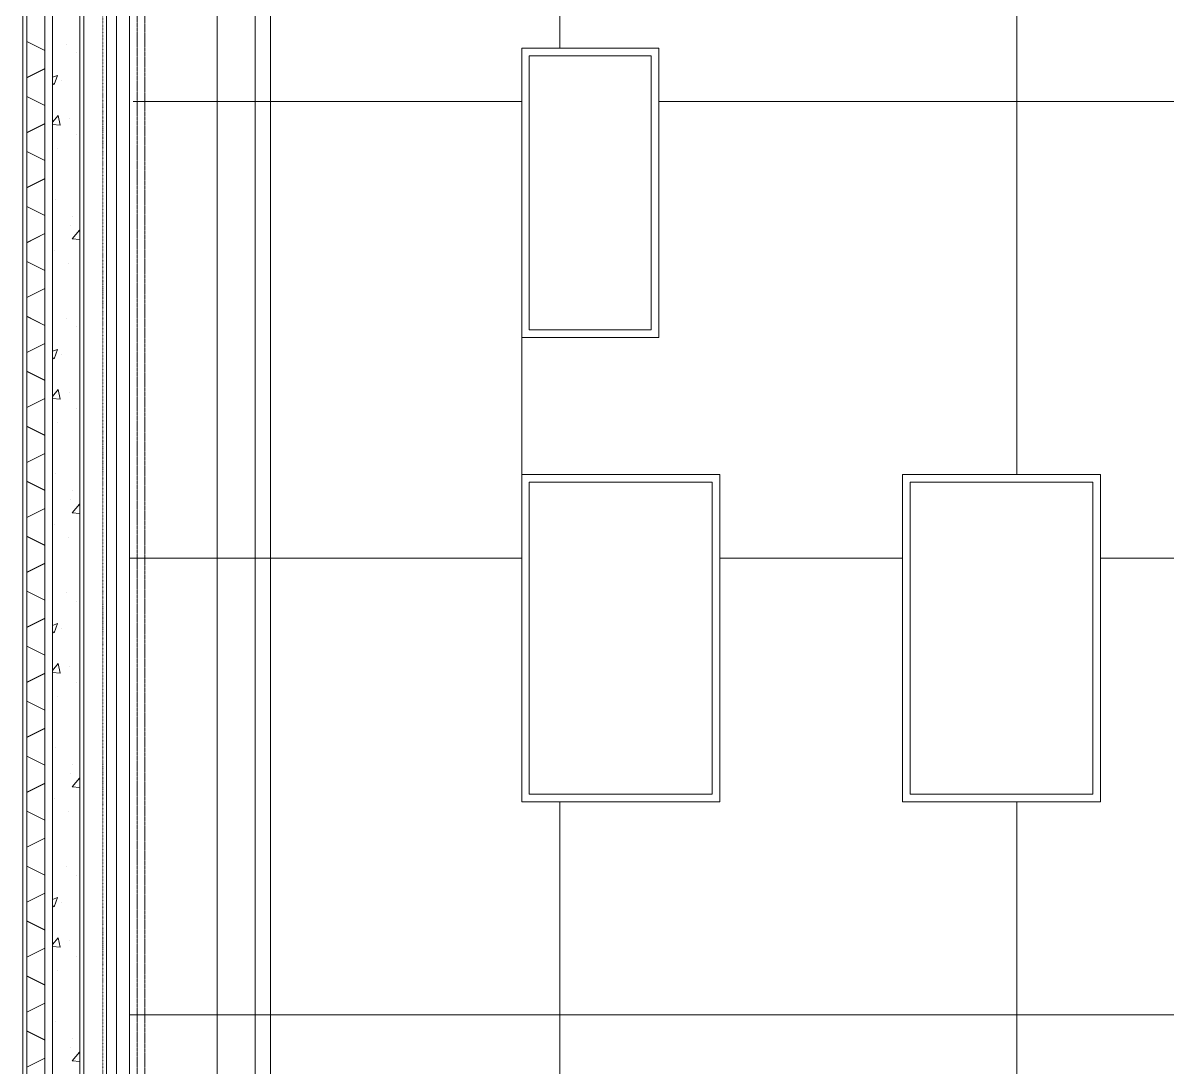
# Model space of a CAD drawing. Extents: x -32000 to 416743, y -254124 to 144214.
# Drawn here: x -525 to 6988, y 47658 to 54516 of the extents above; entities that cross this region are included whole.
import ezdxf

# ---------------------------------------------------------------- set-up
doc = ezdxf.new("R2010")
doc.units = 0
doc.header["$LTSCALE"] = 10
for name, pattern in [('H12PL4$0$JJP_三點線', [0.9, 0.3, -0.15, 0, -0.15, 0, -0.15, 0, -0.15]), ('XFM7P40ICA$0$H12PL4$0$CENTERK1', [0.0983, 0.0833, -0.005, 0.005, -0.005]), ('XFM7P40ICA$0$H12PL4$0$JJP_三點線', [0.9, 0.3, -0.15, 0, -0.15, 0, -0.15, 0, -0.15]), ('XFM7P40ICA$0$H12PL4$0$JJP_虛線(退縮線、投影線、地下室範圍、非屬本工程、圖面分區)', [0.45, 0.3, -0.15])]:
    doc.linetypes.add(name, pattern=pattern)
for name, color, linetype in [('H12PL4$0$A-WALL-EX', 252, 'Continuous'), ('H12PL4$0$S-GRID', 252, 'Continuous'), ('H12PL4$0$S-SLAB-SHOW', 252, 'Continuous'), ('XFM7P40ICA$0$H12PL4$0$A-WALL-EX', 252, 'Continuous'), ('XFM7P40ICA$0$H12PL4$0$Hattch', 252, 'Continuous'), ('XFM7P40ICA$0$H12PL4$0$L40_19_MEJI', 252, 'Continuous'), ('XFM7P40ICA$0$H12PL4$0$L40_19_SUGATA2', 252, 'Continuous'), ('XFM7P40ICA$0$H12PL4$0$L40_19_SUGATA3', 252, 'Continuous'), ('XFM7P40ICA$0$H12PL4$0$L40_19_設備基礎', 252, 'Continuous'), ('XFM7P40ICA$0$H12PL4$0$S-GRID', 252, 'Continuous')]:
    doc.layers.add(name, color=color, linetype=linetype)

# ---------------------------------------------------------------- blocks, each defined once
blk = doc.blocks.new('H12PL4')
at = {"layer": 'H12PL4$0$A-WALL-EX', "lineweight": 0, "flags": 128}
for points in [[(-525, -2675), (-525, 83025)], [(-500, 83000), (-500, -2650)], [(-380, -2530), (-380, 82880)], [(-330, 82830), (-330, -2480)], [(-150, -2300), (-150, 82650)], [(-125, -2275), (-125, 82625)]]:
    blk.add_lwpolyline(points, dxfattribs=at)
at = {"layer": 'H12PL4$0$S-GRID', "linetype": 'H12PL4$0$JJP_三點線', "lineweight": 0}
blk.add_line((0, 128250), (0, -28000), dxfattribs=at)
at = {"layer": 'H12PL4$0$S-SLAB-SHOW', "lineweight": 0}
for p, q in [((90, -2300), (90, 82649.8)), ((750, -2300), (750, 82649.8)), ((1100, -2300), (1100, 82649.8))]:
    blk.add_line(p, q, dxfattribs=at)
at = {"layer": 'H12PL4$0$S-SLAB-SHOW', "lineweight": 0, "flags": 128}
blk.add_lwpolyline([(-150, 82649.8), (-150, -2300)], dxfattribs=at)
blk = doc.blocks.new('XFM7P40ICA$0$H12PL4')
at = {"layer": 'XFM7P40ICA$0$H12PL4$0$A-WALL-EX', "lineweight": 0}
for p, q in [((90, -2300), (90, 82649.8)), ((750, -2300), (750, 82649.8)), ((1100, -2300), (1100, 82649.8))]:
    blk.add_line(p, q, dxfattribs=at)
at = {"layer": 'XFM7P40ICA$0$H12PL4$0$A-WALL-EX', "linetype": 'XFM7P40ICA$0$H12PL4$0$JJP_虛線(退縮線、投影線、地下室範圍、非屬本工程、圖面分區)', "lineweight": 0, "flags": 128}
for points in [[(-525, 83011), (-525, -2675)], [(-125, -2275), (-125, 82611.4)]]:
    blk.add_lwpolyline(points, dxfattribs=at)
at = {"layer": 'XFM7P40ICA$0$H12PL4$0$A-WALL-EX', "lineweight": 0, "flags": 128}
for points in [[(-500, 83000), (-500, -2650)], [(-380, -2530), (-380, 82880)], [(-330, 82830), (-330, -2480)], [(-150, -2300), (-150, 82650)], [(-150, 82649.8), (-150, -2300)]]:
    blk.add_lwpolyline(points, dxfattribs=at)
at = {"layer": 'XFM7P40ICA$0$H12PL4$0$Hattch', "lineweight": 0}
for p, q in [((-500, 54393), (-500, 54516.8)), ((-498.3, 54515.7), (-498.3, 54394.1)), ((-381.7, 54333.9), (-500, 54393)), ((-380, 54334.9), (-498.3, 54394.1)), ((-381.7, 54333.9), (-381.7, 54215.9)), ((-380, 54334.9), (-380, 54214.9)), ((-238.5, 54377), (-238.5, 54377)), ((-173, 54319.1), (-173, 54319.1)), ((-381.7, 54215.9), (-500, 54156.8)), ((-380, 54214.9), (-498.3, 54155.7)), ((-330, 54159), (-298.4, 54171.1)), ((-318.7, 54110.6), (-298.4, 54171)), ((-500, 54032), (-500, 54155.7)), ((-498.3, 54154.7), (-498.3, 54033)), ((-330, 54118.3), (-318.7, 54110.7)), ((-271.3, 54137.5), (-271.3, 54137.5)), ((-381.7, 53972.8), (-500, 54032)), ((-380, 53973.9), (-498.3, 54033)), ((-381.7, 53972.8), (-381.7, 53854.9)), ((-380, 53973.9), (-380, 53853.9)), ((-330, 53863.2), (-292.6, 53907.7)), ((-281, 53844.9), (-292.5, 53907.6)), ((-216.7, 53890.3), (-216.7, 53890.3)), ((-381.7, 53854.9), (-500, 53795.7)), ((-500, 53670.9), (-500, 53794.7)), ((-380, 53853.9), (-498.3, 53794.7)), ((-498.3, 53793.7), (-498.3, 53672)), ((-330, 53849.3), (-281, 53845)), ((-170.1, 53785.3), (-170, 53785.3)), ((-381.7, 53611.8), (-500, 53670.9)), ((-380, 53612.8), (-498.3, 53672)), ((-296.1, 53690.2), (-296, 53690.2)), ((-381.7, 53611.8), (-381.7, 53493.9)), ((-380, 53612.8), (-380, 53492.8)), ((-381.7, 53493.9), (-500, 53434.7)), ((-380, 53492.8), (-498.3, 53433.7)), ((-500, 53309.9), (-500, 53433.7)), ((-498.3, 53432.6), (-498.3, 53310.9)), ((-308.2, 53357.3), (-308.2, 53357.3)), ((-381.7, 53250.8), (-500, 53309.9)), ((-380, 53251.8), (-498.3, 53310.9)), ((-381.7, 53250.8), (-381.7, 53132.8)), ((-380, 53251.8), (-380, 53131.8)), ((-200.6, 53245), (-200.6, 53245)), ((-381.7, 53132.8), (-500, 53073.7)), ((-380, 53131.8), (-498.3, 53072.6)), ((-211.3, 53188.7), (-211.3, 53188.7)), ((-202.1, 53098.1), (-153.9, 53155.5)), ((-150, 53134.9), (-153.8, 53155.4)), ((-500, 52948.9), (-500, 53072.6)), ((-498.3, 53071.6), (-498.3, 52949.9)), ((-202.1, 53098.1), (-150, 53093.5)), ((-320.4, 53024.4), (-320.4, 53024.4)), ((-381.7, 52889.7), (-500, 52948.9)), ((-380, 52890.8), (-498.3, 52949.9)), ((-381.7, 52889.7), (-381.7, 52771.8)), ((-380, 52890.8), (-380, 52770.8)), ((-225.8, 52938.4), (-225.7, 52938.4)), ((-381.7, 52771.8), (-500, 52712.6)), ((-380, 52770.8), (-498.3, 52711.6)), ((-500, 52587.8), (-500, 52711.6)), ((-498.3, 52710.6), (-498.3, 52588.9)), ((-381.7, 52528.7), (-500, 52587.8)), ((-380, 52529.7), (-498.3, 52588.9)), ((-381.7, 52528.7), (-381.7, 52410.8)), ((-380, 52529.7), (-380, 52409.7)), ((-238.5, 52577), (-238.5, 52577)), ((-173, 52519.1), (-173, 52519.1)), ((-381.7, 52410.8), (-500, 52351.6)), ((-380, 52409.7), (-498.3, 52350.6)), ((-330, 52359), (-298.4, 52371.1)), ((-318.7, 52310.6), (-298.4, 52371)), ((-500, 52226.8), (-500, 52350.6)), ((-498.3, 52349.5), (-498.3, 52227.8)), ((-330, 52318.3), (-318.7, 52310.7)), ((-271.3, 52337.5), (-271.3, 52337.5)), ((-381.7, 52167.6), (-500, 52226.8)), ((-380, 52168.7), (-498.3, 52227.8)), ((-381.7, 52167.6), (-381.7, 52049.7)), ((-380, 52168.7), (-380, 52048.7)), ((-330, 52063.2), (-292.6, 52107.7)), ((-281, 52044.9), (-292.5, 52107.6)), ((-216.7, 52090.3), (-216.7, 52090.3)), ((-381.7, 52049.7), (-500, 51990.6)), ((-500, 51865.8), (-500, 51989.5)), ((-380, 52048.7), (-498.3, 51989.5)), ((-498.3, 51988.5), (-498.3, 51866.8)), ((-330, 52049.3), (-281, 52045)), ((-170.1, 51985.3), (-170, 51985.3)), ((-381.7, 51806.6), (-500, 51865.8)), ((-380, 51807.6), (-498.3, 51866.8)), ((-296.1, 51890.2), (-296, 51890.2)), ((-381.7, 51806.6), (-381.7, 51688.7)), ((-380, 51807.6), (-380, 51687.6)), ((-381.7, 51688.7), (-500, 51629.5)), ((-380, 51687.6), (-498.3, 51628.5)), ((-500, 51504.7), (-500, 51628.5)), ((-498.3, 51627.4), (-498.3, 51505.8)), ((-308.2, 51557.3), (-308.2, 51557.3)), ((-381.7, 51445.6), (-500, 51504.7)), ((-380, 51446.6), (-498.3, 51505.8)), ((-381.7, 51445.6), (-381.7, 51327.6)), ((-380, 51446.6), (-380, 51326.6)), ((-211.3, 51388.7), (-211.3, 51388.7)), ((-200.6, 51445), (-200.6, 51445)), ((-381.7, 51327.6), (-500, 51268.5)), ((-380, 51326.6), (-498.3, 51267.4)), ((-202.1, 51298.1), (-153.9, 51355.5)), ((-150, 51334.9), (-153.8, 51355.4)), ((-500, 51143.7), (-500, 51267.4)), ((-498.3, 51266.4), (-498.3, 51144.7)), ((-202.1, 51298.1), (-150, 51293.5)), ((-320.4, 51224.4), (-320.4, 51224.4)), ((-381.7, 51084.5), (-500, 51143.7)), ((-380, 51085.6), (-498.3, 51144.7)), ((-225.8, 51138.4), (-225.7, 51138.4)), ((-381.7, 51084.5), (-381.7, 50966.6)), ((-380, 51085.6), (-380, 50965.6)), ((-381.7, 50966.6), (-500, 50907.4)), ((-380, 50965.6), (-498.3, 50906.4)), ((-500, 50782.6), (-500, 50906.4)), ((-498.3, 50905.4), (-498.3, 50783.7)), ((-381.7, 50723.5), (-500, 50782.6)), ((-380, 50724.5), (-498.3, 50783.7)), ((-381.7, 50723.5), (-381.7, 50605.6)), ((-380, 50724.5), (-380, 50604.5)), ((-238.5, 50777), (-238.5, 50777)), ((-173, 50719.1), (-173, 50719.1)), ((-381.7, 50605.6), (-500, 50546.4)), ((-380, 50604.5), (-498.3, 50545.4)), ((-330, 50559), (-298.4, 50571.1)), ((-318.7, 50510.6), (-298.4, 50571)), ((-500, 50421.6), (-500, 50545.4)), ((-498.3, 50544.3), (-498.3, 50422.6)), ((-330, 50518.3), (-318.7, 50510.7)), ((-271.3, 50537.5), (-271.3, 50537.5)), ((-381.7, 50362.4), (-500, 50421.6)), ((-380, 50363.5), (-498.3, 50422.6)), ((-381.7, 50362.4), (-381.7, 50244.5)), ((-380, 50363.5), (-380, 50243.5)), ((-330, 50263.2), (-292.6, 50307.7)), ((-281, 50244.9), (-292.5, 50307.6)), ((-216.7, 50290.3), (-216.7, 50290.3)), ((-381.7, 50244.5), (-500, 50185.4)), ((-380, 50243.5), (-498.3, 50184.3)), ((-330, 50249.3), (-281, 50245)), ((-170.1, 50185.3), (-170, 50185.3)), ((-500, 50060.6), (-500, 50184.3)), ((-498.3, 50183.3), (-498.3, 50061.6)), ((-381.7, 50001.4), (-500, 50060.6)), ((-380, 50002.4), (-498.3, 50061.6)), ((-296.1, 50090.2), (-296, 50090.2)), ((-381.7, 50001.4), (-381.7, 49883.5)), ((-380, 50002.4), (-380, 49882.4)), ((-381.7, 49883.5), (-500, 49824.3)), ((-500, 49699.5), (-500, 49823.3)), ((-380, 49882.4), (-498.3, 49823.3)), ((-498.3, 49822.2), (-498.3, 49700.6)), ((-308.2, 49757.3), (-308.2, 49757.3)), ((-381.7, 49640.4), (-500, 49699.5)), ((-380, 49641.4), (-498.3, 49700.6)), ((-381.7, 49640.4), (-381.7, 49522.4)), ((-380, 49641.4), (-380, 49521.4)), ((-211.3, 49588.7), (-211.3, 49588.7)), ((-200.6, 49645), (-200.6, 49645)), ((-381.7, 49522.4), (-500, 49463.3)), ((-380, 49521.4), (-498.3, 49462.2)), ((-202.1, 49498.1), (-153.9, 49555.5)), ((-150, 49534.9), (-153.8, 49555.4)), ((-500, 49338.5), (-500, 49462.2)), ((-498.3, 49461.2), (-498.3, 49339.5)), ((-202.1, 49498.1), (-150, 49493.5)), ((-320.4, 49424.4), (-320.4, 49424.4)), ((-381.7, 49279.3), (-500, 49338.5)), ((-380, 49280.4), (-498.3, 49339.5)), ((-225.8, 49338.4), (-225.7, 49338.4)), ((-381.7, 49279.3), (-381.7, 49161.4)), ((-380, 49280.4), (-380, 49160.4)), ((-381.7, 49161.4), (-500, 49102.2)), ((-380, 49160.4), (-498.3, 49101.2)), ((-500, 48977.5), (-500, 49101.2)), ((-498.3, 49100.2), (-498.3, 48978.5)), ((-381.7, 48918.3), (-500, 48977.5)), ((-380, 48919.3), (-498.3, 48978.5)), ((-381.7, 48918.3), (-381.7, 48800.4)), ((-380, 48919.3), (-380, 48799.3)), ((-238.5, 48977), (-238.5, 48977)), ((-173, 48919.1), (-173, 48919.1)), ((-381.7, 48800.4), (-500, 48741.2)), ((-380, 48799.3), (-498.3, 48740.2)), ((-330, 48759), (-298.4, 48771.1)), ((-318.7, 48710.6), (-298.4, 48771)), ((-500, 48616.4), (-500, 48740.2)), ((-498.3, 48739.1), (-498.3, 48617.5)), ((-330, 48718.3), (-318.7, 48710.7)), ((-271.3, 48737.5), (-271.3, 48737.5)), ((-381.7, 48557.3), (-500, 48616.4)), ((-380, 48558.3), (-498.3, 48617.5)), ((-381.7, 48557.3), (-381.7, 48439.3)), ((-380, 48558.3), (-380, 48438.3)), ((-330, 48463.2), (-292.6, 48507.7)), ((-281, 48444.9), (-292.5, 48507.6)), ((-216.7, 48490.3), (-216.7, 48490.3)), ((-381.7, 48439.3), (-500, 48380.2)), ((-380, 48438.3), (-498.3, 48379.1)), ((-330, 48449.3), (-281, 48445)), ((-170.1, 48385.3), (-170, 48385.3)), ((-500, 48255.4), (-500, 48379.1)), ((-498.3, 48378.1), (-498.3, 48256.4)), ((-381.7, 48196.2), (-500, 48255.4)), ((-380, 48197.3), (-498.3, 48256.4)), ((-296.1, 48290.2), (-296, 48290.2)), ((-381.7, 48196.2), (-381.7, 48078.3)), ((-380, 48197.3), (-380, 48077.3)), ((-381.7, 48078.3), (-500, 48019.1)), ((-500, 47894.3), (-500, 48018.1)), ((-380, 48077.3), (-498.3, 48018.1)), ((-498.3, 48017.1), (-498.3, 47895.4)), ((-308.2, 47957.3), (-308.2, 47957.3)), ((-381.7, 47835.2), (-500, 47894.3)), ((-380, 47836.2), (-498.3, 47895.4)), ((-381.7, 47835.2), (-381.7, 47717.3)), ((-380, 47836.2), (-380, 47716.2)), ((-211.3, 47788.7), (-211.3, 47788.7)), ((-200.6, 47845), (-200.6, 47845)), ((-381.7, 47717.3), (-500, 47658.1)), ((-380, 47716.2), (-498.3, 47657.1)), ((-202.1, 47698.1), (-153.9, 47755.5)), ((-150, 47734.9), (-153.8, 47755.4)), ((-202.1, 47698.1), (-150, 47693.5))]:
    blk.add_line(p, q, dxfattribs=at)
at = {"layer": 'XFM7P40ICA$0$H12PL4$0$L40_19_MEJI', "lineweight": 0}
for p, q in [((750, 45000), (750, 81550)), ((1000, 45000), (1000, 58550)), ((6000, 56978.8), (6000, 51550)), ((3000, 55360), (3000, 54350)), ((2750, 49400), (2750, 54350)), ((2750, 54000), (200, 54000)), ((17300, 54000), (3650, 54000)), ((6550, 49400), (6550, 51550)), ((2750, 51000), (175, 51000)), ((5250, 51000), (4050, 51000)), ((17300, 51000), (6550, 51000)), ((3000, 49400), (3000, 30000)), ((6000, 49400), (6000, 21180)), ((17300, 48000), (175, 48000))]:
    blk.add_line(p, q, dxfattribs=at)
at = {"layer": 'XFM7P40ICA$0$H12PL4$0$L40_19_MEJI', "lineweight": 0, "flags": 128}
for points in [[(2750, 52450), (2750, 54350), (3650, 54350), (3650, 52450)], [(2750, 49400), (2750, 51550), (4050, 51550), (4050, 49400)], [(5250, 49400), (5250, 51550), (6550, 51550), (6550, 49400)]]:
    blk.add_lwpolyline(points, close=True, dxfattribs=at)
at = {"layer": 'XFM7P40ICA$0$H12PL4$0$L40_19_SUGATA2', "lineweight": 0}
blk.add_line((-525, 83025), (-525, -2675), dxfattribs=at)
at = {"layer": 'XFM7P40ICA$0$H12PL4$0$L40_19_SUGATA3', "lineweight": 0}
for p, q in [((25, -2125), (25, 82475)), ((175, -1975), (175, 82325))]:
    blk.add_line(p, q, dxfattribs=at)
at = {"layer": 'XFM7P40ICA$0$H12PL4$0$L40_19_SUGATA3', "linetype": 'XFM7P40ICA$0$H12PL4$0$CENTERK1', "lineweight": 0}
for p, q in [((225, -1925), (225, 82275)), ((275, -1875), (275, 82225))]:
    blk.add_line(p, q, dxfattribs=at)
at = {"layer": 'XFM7P40ICA$0$H12PL4$0$L40_19_設備基礎', "lineweight": 0, "flags": 128}
for points in [[(2800, 52500), (2800, 54300), (3600, 54300), (3600, 52500)], [(2800, 49450), (2800, 51500), (4000, 51500), (4000, 49450)], [(5300, 49450), (5300, 51500), (6500, 51500), (6500, 49450)]]:
    blk.add_lwpolyline(points, close=True, dxfattribs=at)
at = {"layer": 'XFM7P40ICA$0$H12PL4$0$S-GRID', "linetype": 'XFM7P40ICA$0$H12PL4$0$JJP_三點線', "lineweight": 0}
blk.add_line((0, 128250), (0, -28000), dxfattribs=at)
blk = doc.blocks.new('XFM7P40ICA')
blk.add_blockref('XFM7P40ICA$0$H12PL4', (0, 0))

msp = doc.modelspace()

# ---------------------------------------------------------------- block references
for name in ['H12PL4', 'XFM7P40ICA']:
    msp.add_blockref(name, (0, 0))

doc.saveas('drawing.dxf')
